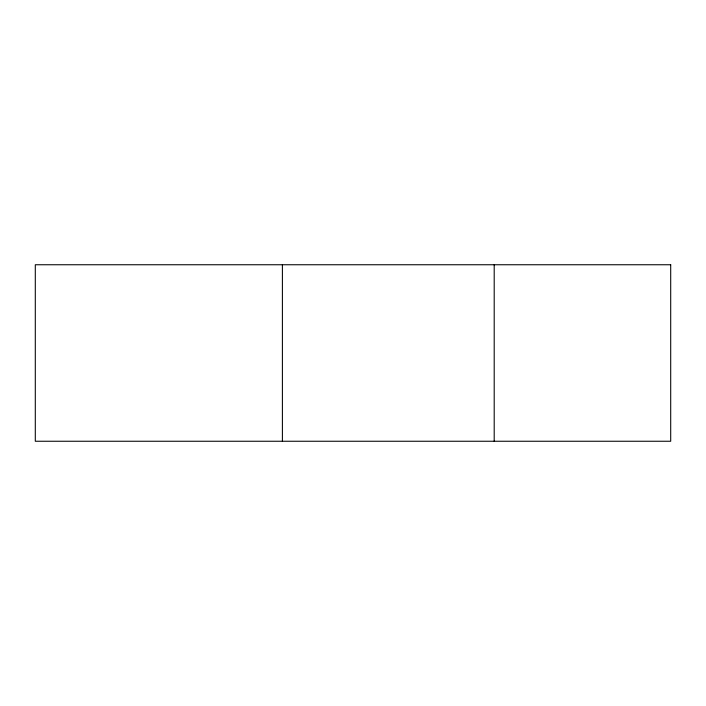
<?xml version="1.0" encoding="UTF-8"?>
<svg xmlns="http://www.w3.org/2000/svg" width="706" height="706" viewBox="0 0 706 706"><rect width="100%" height="100%" fill="white"/><g stroke="black" fill="none" stroke-linecap="round" stroke-linejoin="round"><path stroke-width="1.06" d="M494.2 264.75L494.2 441.25M282.4 264.75L282.4 441.25M670.7 264.75L35.3 264.75L35.3 441.25L670.7 441.25L670.7 264.75"/></g></svg>
